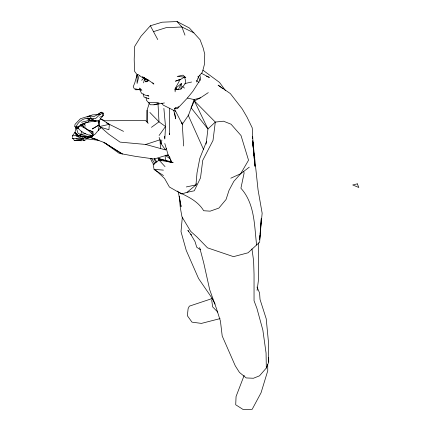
<?xml version="1.0" encoding="UTF-8"?>
<svg xmlns="http://www.w3.org/2000/svg" width="431" height="431" viewBox="0 0 431 431"><rect width="100%" height="100%" fill="white"/><g stroke="black" fill="none" stroke-linecap="round" stroke-linejoin="round"><path stroke-width="0.65" d="M147.65 122.932L147.046 121.779L147.09 110.207L149.315 103.154M196.444 81.992L198.621 76.556L202.403 72.133L204.456 64.267L204.747 54.171L203.146 47.9L200.059 39.717L189.344 27.956L177.049 21.55L162.142 22.202L150.36 25.768L140.985 36.279L134.655 46.456L134.197 59.489L134.58 71.309L137.15 74.757L137.096 83.463L139.127 75.366M147.09 110.207L147.046 121.779M175.121 91.835L175.218 88.522L180.201 79.379M78.286 136.589L78.323 135.377L76.648 134.903L74.978 132.419L76.201 127.759L78.798 128.373M169.34 108.197L169.329 134.677L169.609 133.362M103.316 113.127L103.187 115.578L98.963 120.728C91.27 121.811 82.073 121.72 76.772 128.293L75.565 128.007C77.391 122.539 82.278 118.353 88.134 118.175L93.236 118.805L95.477 118.584C97.966 116.688 100.051 113.579 103.316 113.127L101.269 112.2L97.083 114.802L100.121 114.506M164.831 138.954L165.509 126.509L163.882 108.396M158.021 103.957L158.991 121.817L165.509 126.509L159.098 135.49M180.939 89.055L181.365 83.549L175.218 88.522L177.394 89.675L180.939 89.055L185.352 83.501L185.68 80.953L184.479 77.057L177.195 76.454L182.943 75.15L185.831 77.634L184.479 77.057L180.875 79.229L175.439 81.2L179.608 79.606M93.236 118.805L93.107 120.4L95.833 121.138L89.826 120.19L86.938 118.498M259.968 235.482L259.661 239.388L262.15 213.232L258.05 189.839L252.814 140.603M260.119 233.527L260.426 229.621M260.529 228.317L261.294 218.549L259.667 242.195L248.024 252.803L233.5 256.65L207.478 247.83L197.005 237.039L190.685 231.35L181.963 216.831L180.303 207.586L179.21 196.207L181.09 206.573L178.342 192.237M100.278 118.66L109.372 124.317L108.914 129.704L100.886 127.328L99.513 126.525L98.904 120.788M98.554 125.265L92.342 128.917L98.554 125.265L98.963 120.728M182.34 217.122L181.009 231.673L186.246 250.416L198.551 278.507L211.61 297.53L215.117 304.087M78.21 136.605L78.323 135.377L79.525 135.14M206.104 144.035L207.936 128.977L194.397 100.951L194.101 99.593L187.399 98.042L177.33 108.725L174.323 108.693L182.302 124.214L183.617 145.98M257.086 290.478L258.627 278.76L258.568 242.777M99.184 124.947L98.613 128.896L98.801 130.582M136.772 77.284L137.15 74.757L138.75 74.746M175.131 89.045L174.959 90.09L176.311 88.705M161.889 140.01L161.162 143.803L165.461 149.891L166.603 148.361M148.647 80.645L145.667 81.793L144.396 79.374L144.622 78.27M143.609 82.86L144.563 78.485M196.25 183.611L195.965 184.91L187.054 192.318L181.58 193.961L169.405 187.016L164.556 178.45L157.423 171.861L154.072 169.351L153.156 164.577L159.023 160.068L172.637 162.579M181.963 122.916L182.302 124.214L182.674 122.927M244.178 375.353L236.059 396.52L235.714 404.774L243.041 409.45L252.173 409.305L261.062 392.743L267.759 370.752L267.689 364.243M137.15 74.757L134.736 83L133.238 86.663L134.149 88.533L135.668 89.799L140.711 89.6M81.89 131.213L80.209 135.997L76.648 134.903L76.088 136.04L82.488 138.685L86.243 139.245L85.602 137.155L76.529 135.646L72.37 135.77L72.607 137.537M139.186 89.486L139.666 88.016L141.923 90.262L135.302 88.84M92.843 134.461L92.902 135.77L90.725 137.236L80.209 135.997L89.61 137.597L90.919 137.338L91.243 136.46M206.589 141.4L199.806 158.349L197.021 172.847L195.965 184.91L186.311 186.941M199.672 247.523L203.723 262.872L209.698 289.707L216.319 308.133L220.435 321.122L222.207 335.991L235.251 365.784L239.447 372.411L246.209 377.933L253.406 378.262L259.516 375.821L266.304 368.036L268.723 362.045L268.529 342.79L266.207 318.746L260.017 299.4L259.586 292.94L256.984 287.035M100.396 128.422L100.886 127.328L108.736 134.181L120.055 142.111L145.726 144.466L165.461 149.891M212.257 299.087L211.729 300.24L212.634 306.872L217.774 312.125M208.281 92.627L200.463 97.81L194.397 100.951L191.154 107.885L188.525 115.222L182.302 124.214M83.458 136.444L90.725 137.236L91.771 135.156M181.365 83.549L178.283 89.659L175.218 88.522M144.396 79.374L145.096 78.345M72.37 135.77L75.08 132.36L77.747 135.07L74.978 132.419L76.529 135.646L78.323 135.377M187.399 98.042L192.937 91.21L200.668 79.088L199.833 75.183M100.886 127.328L95.014 134.273L91.108 136.643M141.697 80.295L143.738 77.995M97.358 120.987L89.826 120.19L88.037 122.075L80.188 124.947M80.947 125.432L81.594 124.78L82.924 125.669L91.302 133.168L93.139 134.111L91.464 135.69C86.701 134.811 81.842 132.522 78.647 128.804L78.394 127.026M81.265 136.88L82.396 136.508L85.602 137.155L82.488 138.685L81.103 140.075L74.24 140.409L73.362 138.658L72.166 138.631L72.769 138.717M91.302 133.168L92.951 131.757L86.771 129.37L80.624 125.755M175.692 107.567L174.323 108.693L178.827 106.71M90.919 137.338L92.902 135.77L92.423 134.747M249.29 167.158L240.676 173.709L233.807 181.376L229.023 190.367L226.059 199.494L218.883 208.071L210.139 211.163L203.674 210.727C198.276 201.53 188.568 196.935 179.452 192.512M151.432 127.344L158.991 121.817L149.88 112.459M77.925 126.811L74.655 126.698L75.042 124.311L80.43 118.719L89.368 115.944L94.12 116.478L97.837 114.581L101.269 112.2L102.362 113.218L103.187 115.578L99.69 117.351M89.61 137.597L92.902 135.77M212.025 298.284L210.28 299.184L189.322 306.166L188.115 308.601L187.372 315.718L191.984 322.151L201.417 323.401L220.085 318.606M85.386 137.591L86.825 138.874L89.993 137.322L97.293 139.563M87.067 117.049L89.368 115.944L93.107 120.4L89.858 118.234M230.795 178.208L240.676 173.709L248.536 160.213L241.01 135.528L231.048 124.209L223.484 121.192L215.311 122.07L207.936 128.977L191.154 107.885L194.101 99.593L200.463 97.81M84.007 136.983L85.225 136.438M88.269 116.688L92.331 114.888L97.837 114.581M145.667 81.793L148.905 80.43L145.096 78.943L143.927 77.785M75.565 128.007L76.12 127.781L76.772 128.293L83.652 123.896L84.864 124.597L85.182 126.138M145.726 144.466L160.025 139.773L161.162 143.803L160.488 142.747M148.48 102.546L150.274 104.765L153.975 104.792L159.201 103.101L156.836 102.465L152.202 102.697L148.318 102.389L146.405 100.213L146.061 97.541M150.36 25.768L153.49 31.646L166.027 27.692L181.882 26.981L193.95 32.869M164.27 155.947L154.185 159.001L135.463 156.367L119.193 153.344L104.027 142.451L89.993 137.322M165.531 155.569L168.058 154.804M81.486 122.242L89.826 120.19L88.84 118.315M184.743 83.576L191.606 82.019M99.513 126.525L109.372 124.317L123.546 131.374M187.054 192.318L194.257 190.793L200.501 177.922L202.737 160.359L213.011 140.436L215.311 122.07L194.397 100.951M82.084 136.729L83.091 136.519M153.975 104.792L164.394 102.95M78.733 128.616L76.201 127.759L78.081 133.4L80.656 134.51L85.817 133.605M98.349 121.817L99.658 121.65M73.362 138.658L82.488 138.685L83.749 140.312L85.122 140.646L83.846 140.517M144.525 77.898L145.096 78.943L146.427 78.9M173.294 162.363L171.382 162.401L158.048 158.468L159.023 160.068L165.03 166.63M80.155 140.495L74.24 140.409M81.416 140.792L78.016 140.517M84.26 137.047L85.602 137.155M163.424 170.126L154.072 169.351L163.451 175.53M83.749 140.312L76.045 138.89M86.825 138.874L99.049 140.344M165.493 160.321L165.046 155.257L168.645 155.753M171.969 161.997L158.048 158.468L161.911 160.973M98.176 122.646L99.469 122.975M145.096 78.943L148.059 79.719M80.656 134.51L90.725 137.236M145.392 78.399L142.553 77.596L140.269 76.233L139.612 75.236M88.096 130.259L92.951 131.757L93.139 134.111M100.811 119.209L105.207 120.772L145.5 120.497L148.264 123.266M206.411 76.255L209.401 77.435L201.336 73.248M144.153 77.607L142.392 76.837L150.198 81.324L153.889 84.099L152.725 82.757M106.376 122.894L109.372 124.317M175.492 111.263L163.171 105.089L161.754 103.16M159.023 160.068L160.149 160.639M89.788 134.79L91.464 135.69M147.731 95.445L148.884 96.081L144.978 95.046L141.53 93.285L140.005 90.057M83.867 124.047L84.864 124.597M200.469 249.721L196.751 247.281L195.027 241.597L190.658 234.157L187.824 230.38L188.767 231.285M177.319 191.062L178.386 191.784M165.046 155.257L169.911 158.63M202.969 70.199L219.535 82.434L225.467 90.569M222.902 88.727L218.097 85.139L230.337 93.575L242.12 108.757L246.958 117.033L252.232 127.867L253.256 147.397L254.942 166.291L252.808 142.623M148.145 98.133L149.018 98.823L143.997 97.013L143.227 93.866M190.658 234.157L191.65 234.987M182.669 86.534L184.5 88.113M196.601 80.452L199.02 82.693M154.163 164.653L152.477 162.762L150.457 158.576M177.049 21.55L181.882 26.981L184.974 35.153M88.134 118.175L89.826 120.19M154.858 163.581L151.653 158.538M154.39 158.269L156.895 162.083M153.49 31.646L157.773 39.593M197.926 76.228L200.081 80.419M154.244 159.114L155.882 162.681M188.099 114.953L203.561 149.509M159.098 137.392L160.025 139.773L160.477 148.7M169.431 156.383L170.137 158.274M170.606 159.54L171.549 162.061L168.085 154.718L164.798 143.507M254.015 155.009L254.813 157.574M82.924 125.669L83.398 127.528M181.559 122.016L181.882 123.293M173.752 110.406L175.713 118.832L174.652 113.008M243.709 171.322L244.108 173.084L240.913 188.239C254.942 203.798 254.247 225.461 256.617 244.997M82.202 136.934L82.488 138.685M251.941 248.897L253.611 260.841L254.048 274.342L254.042 300.736L256.941 308.451L262.845 330.06L266.067 353.043L266.304 368.036M252.35 136.686L252.582 138.647M146.626 80.721L146.761 81.852M252.345 137.36L252.464 138.739M252.771 141.961L253.983 155.106M268.287 357.364L268.723 362.045M252.771 142.068L253.256 147.397M164.475 136.255L164.513 138.243M357.304 183.843L352.73 184.969L358.834 187.485L357.304 183.843M122.232 153.942L104.027 142.451L122.232 153.942"/></g></svg>
